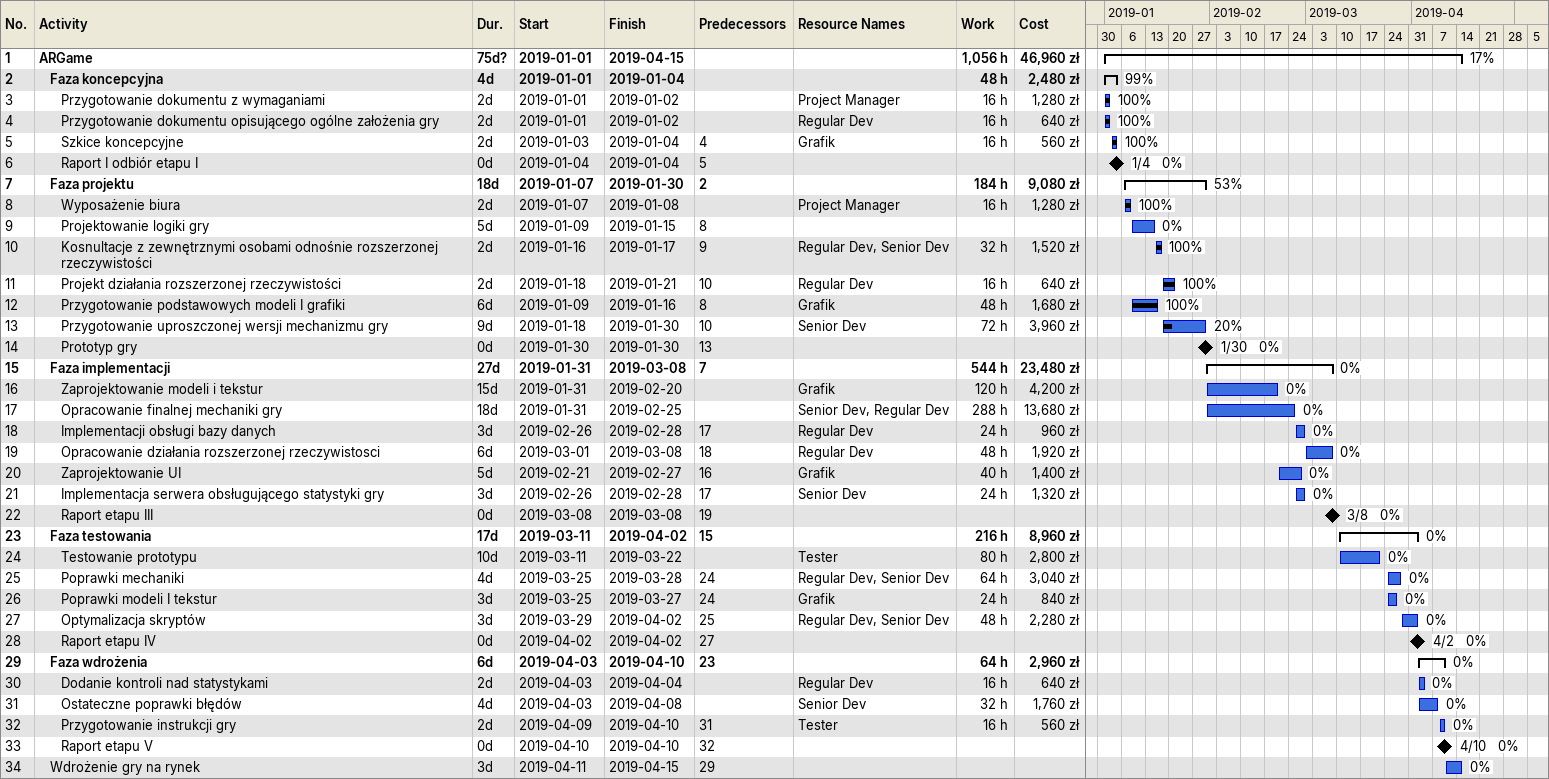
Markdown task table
| ID | Level | Task | Duration | Start | Finish | Predecessors | Resources | % complete | Work (h) | Cost (zł) |
|---|---|---|---|---|---|---|---|---|---|---|
| 1 | 1 | **ARGame** | 75d? | 2019-01-01 | 2019-04-15 |  |  | 17 | 1056 | 46960 |
| 2 | 2 | **Faza koncepcyjna** | 4d | 2019-01-01 | 2019-01-04 |  |  | 99 | 48 | 2480 |
| 3 | 3 | Przygotowanie dokumentu z wymaganiami | 2d | 2019-01-01 | 2019-01-02 |  | Project Manager | 100 | 16 | 1280 |
| 4 | 3 | Przygotowanie dokumentu opisującego ogólne założenia gry | 2d | 2019-01-01 | 2019-01-02 |  | Regular Dev | 100 | 16 | 640 |
| 5 | 3 | Szkice koncepcyjne | 2d | 2019-01-03 | 2019-01-04 | 4 | Grafik | 100 | 16 | 560 |
| 6 | 3 | Raport I odbiór etapu I | 0d | 2019-01-04 | 2019-01-04 | 5 |  | 0 |  |  |
| 7 | 2 | **Faza projektu** | 18d | 2019-01-07 | 2019-01-30 | 2 |  | 53 | 184 | 9080 |
| 8 | 3 | Wyposażenie biura | 2d | 2019-01-07 | 2019-01-08 |  | Project Manager | 100 | 16 | 1280 |
| 9 | 3 | Projektowanie logiki gry | 5d | 2019-01-09 | 2019-01-15 | 8 |  | 0 |  |  |
| 10 | 3 | Kosnultacje z zewnętrznymi osobami odnośnie rozszerzonej rzeczywistości | 2d | 2019-01-16 | 2019-01-17 | 9 | Regular Dev, Senior Dev | 100 | 32 | 1520 |
| 11 | 3 | Projekt działania rozszerzonej rzeczywistości | 2d | 2019-01-18 | 2019-01-21 | 10 | Regular Dev | 100 | 16 | 640 |
| 12 | 3 | Przygotowanie podstawowych modeli I grafiki | 6d | 2019-01-09 | 2019-01-16 | 8 | Grafik | 100 | 48 | 1680 |
| 13 | 3 | Przygotowanie uproszczonej wersji mechanizmu gry | 9d | 2019-01-18 | 2019-01-30 | 10 | Senior Dev | 20 | 72 | 3960 |
| 14 | 3 | Prototyp gry | 0d | 2019-01-30 | 2019-01-30 | 13 |  | 0 |  |  |
| 15 | 2 | **Faza implementacji** | 27d | 2019-01-31 | 2019-03-08 | 7 |  | 0 | 544 | 23480 |
| 16 | 3 | Zaprojektowanie modeli i tekstur | 15d | 2019-01-31 | 2019-02-20 |  | Grafik | 0 | 120 | 4200 |
| 17 | 3 | Opracowanie finalnej mechaniki gry | 18d | 2019-01-31 | 2019-02-25 |  | Senior Dev, Regular Dev | 0 | 288 | 13680 |
| 18 | 3 | Implementacji obsługi bazy danych | 3d | 2019-02-26 | 2019-02-28 | 17 | Regular Dev | 0 | 24 | 960 |
| 19 | 3 | Opracowanie działania rozszerzonej rzeczywistosci | 6d | 2019-03-01 | 2019-03-08 | 18 | Regular Dev | 0 | 48 | 1920 |
| 20 | 3 | Zaprojektowanie UI | 5d | 2019-02-21 | 2019-02-27 | 16 | Grafik | 0 | 40 | 1400 |
| 21 | 3 | Implementacja serwera obsługującego statystyki gry | 3d | 2019-02-26 | 2019-02-28 | 17 | Senior Dev | 0 | 24 | 1320 |
| 22 | 3 | Raport etapu III | 0d | 2019-03-08 | 2019-03-08 | 19 |  | 0 |  |  |
| 23 | 2 | **Faza testowania** | 17d | 2019-03-11 | 2019-04-02 | 15 |  | 0 | 216 | 8960 |
| 24 | 3 | Testowanie prototypu | 10d | 2019-03-11 | 2019-03-22 |  | Tester | 0 | 80 | 2800 |
| 25 | 3 | Poprawki mechaniki | 4d | 2019-03-25 | 2019-03-28 | 24 | Regular Dev, Senior Dev | 0 | 64 | 3040 |
| 26 | 3 | Poprawki modeli I tekstur | 3d | 2019-03-25 | 2019-03-27 | 24 | Grafik | 0 | 24 | 840 |
| 27 | 3 | Optymalizacja skryptów | 3d | 2019-03-29 | 2019-04-02 | 25 | Regular Dev, Senior Dev | 0 | 48 | 2280 |
| 28 | 3 | Raport etapu IV | 0d | 2019-04-02 | 2019-04-02 | 27 |  | 0 |  |  |
| 29 | 2 | **Faza wdrożenia** | 6d | 2019-04-03 | 2019-04-10 | 23 |  | 0 | 64 | 2960 |
| 30 | 3 | Dodanie kontroli nad statystykami | 2d | 2019-04-03 | 2019-04-04 |  | Regular Dev | 0 | 16 | 640 |
| 31 | 3 | Ostateczne poprawki błędów | 4d | 2019-04-03 | 2019-04-08 |  | Senior Dev | 0 | 32 | 1760 |
| 32 | 3 | Przygotowanie instrukcji gry | 2d | 2019-04-09 | 2019-04-10 | 31 | Tester | 0 | 16 | 560 |
| 33 | 3 | Raport etapu V | 0d | 2019-04-10 | 2019-04-10 | 32 |  | 0 |  |  |
| 34 | 2 | Wdrożenie gry na rynek | 3d | 2019-04-11 | 2019-04-15 | 29 |  | 0 |  |  |
